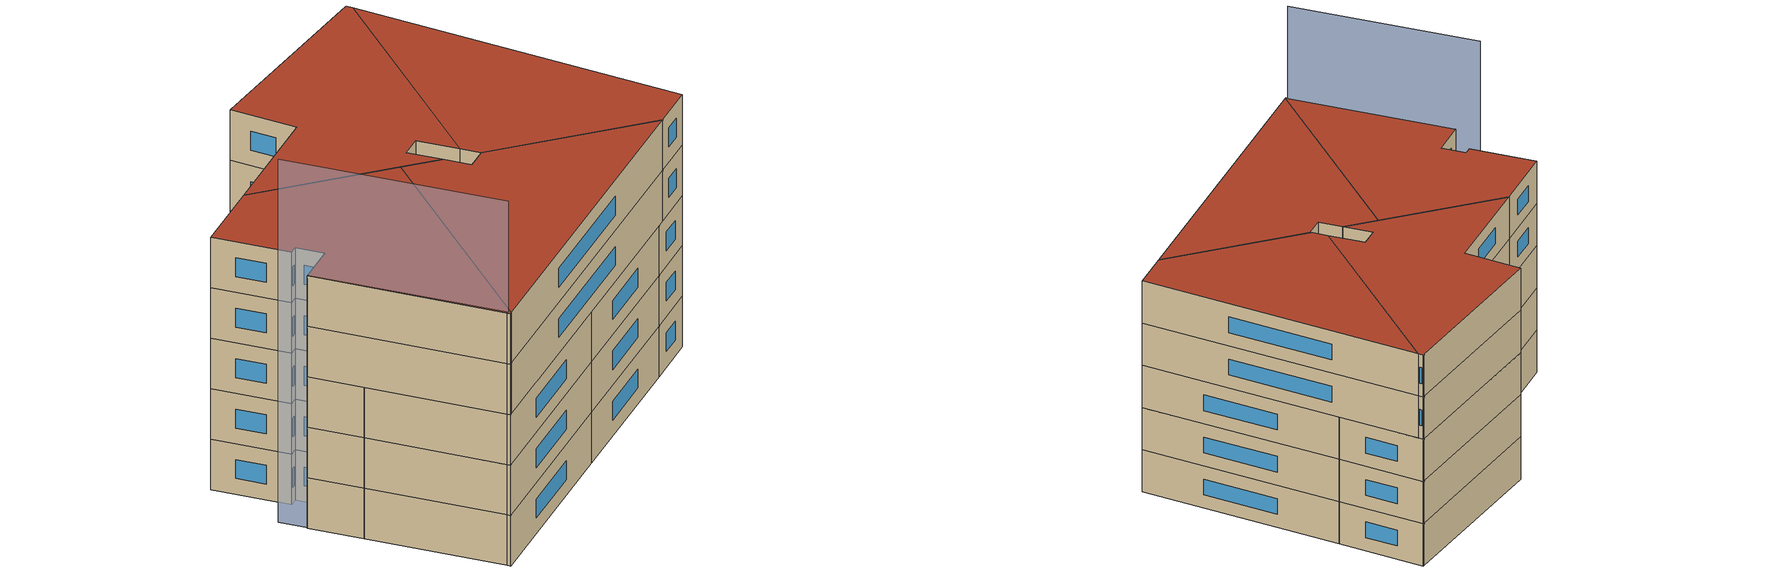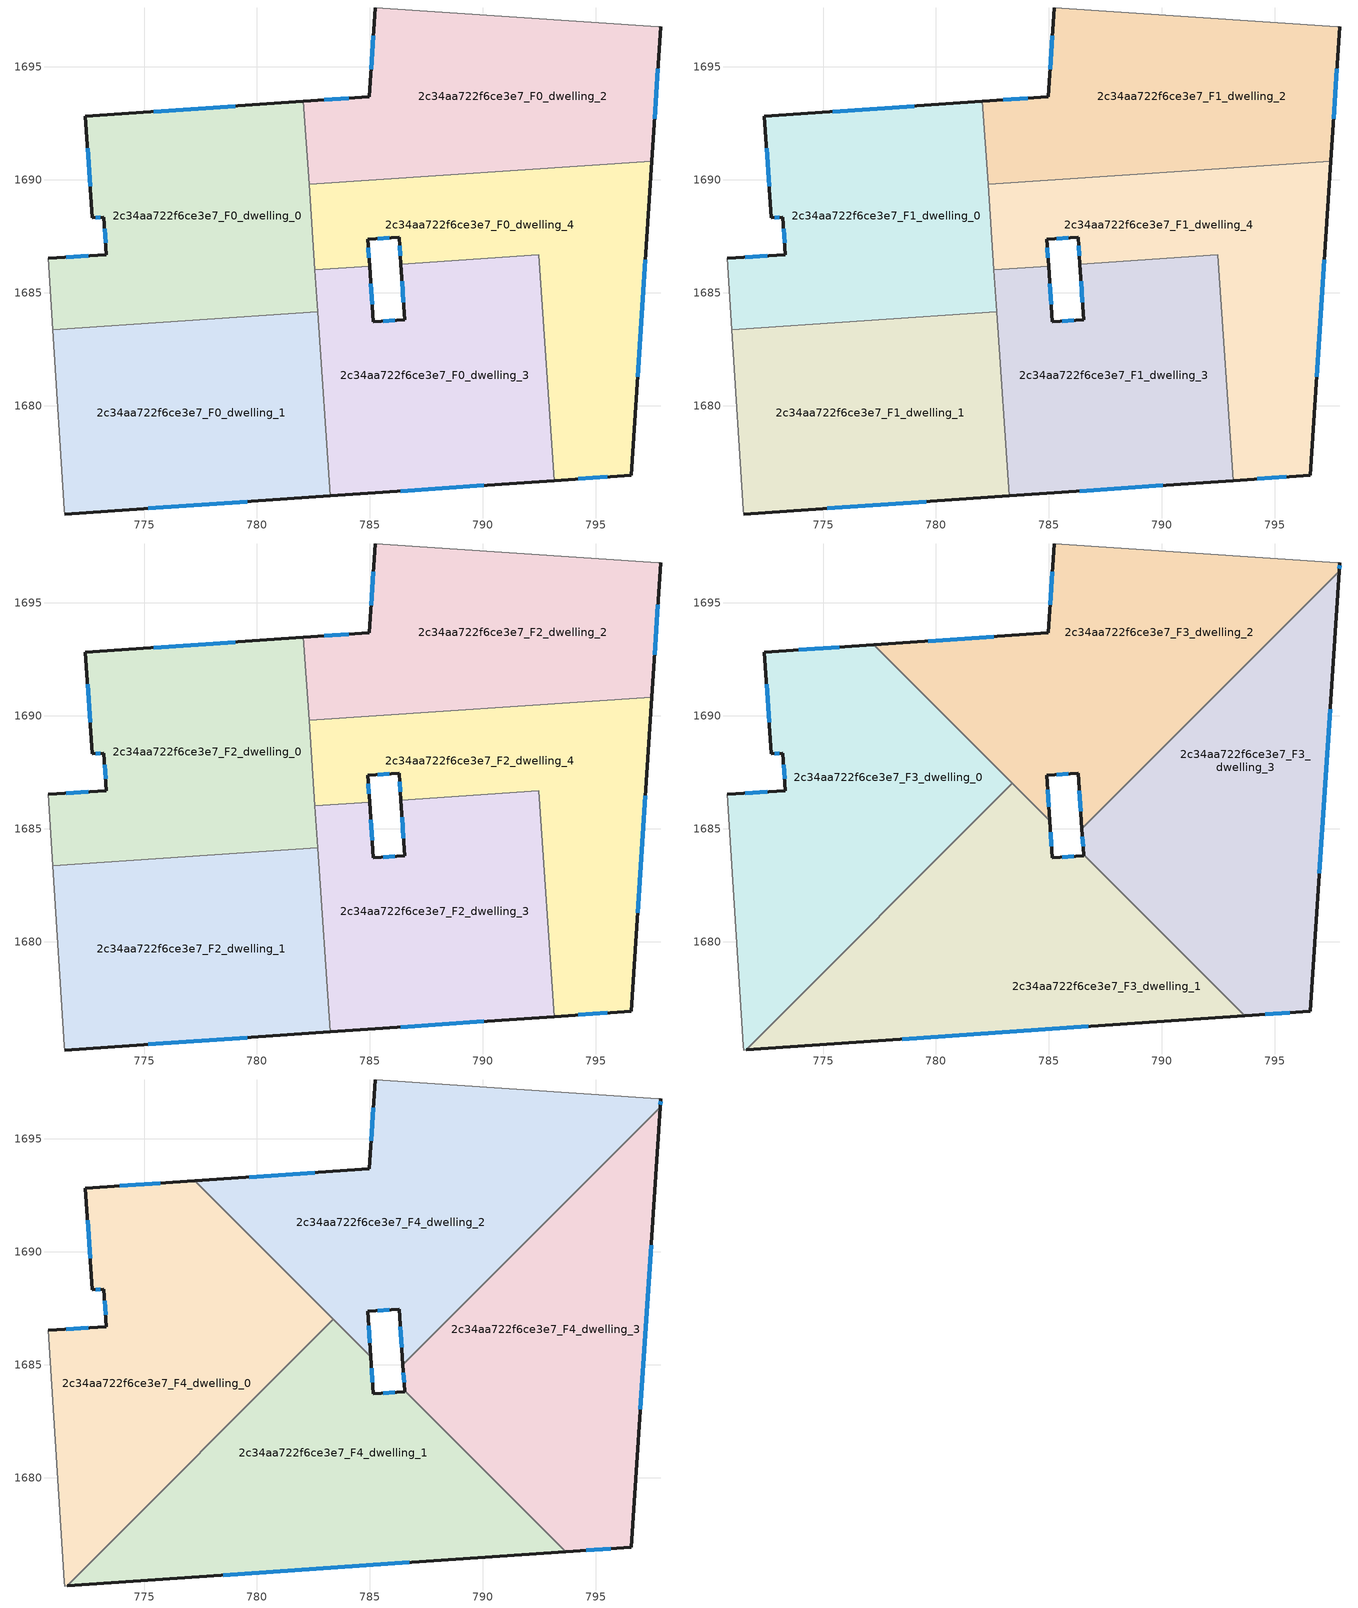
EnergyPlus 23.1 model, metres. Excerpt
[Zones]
2c34aa722f6ce3e7_F0_dwelling_0
 floor ground (EU_floor_Construction): 782.06,1693.47 782.69,1684.15 770.96,1683.35 770.76,1686.52 773.33,1686.69 773.22,1688.35 772.71,1688.31 772.4,1692.82 z0
 wall outside (EU_wall_Construction): 782.06,1693.47 772.4,1692.82 772.71,1688.31 773.22,1688.35 773.33,1686.69 770.76,1686.52 z0:3
 wall adiabatic (EU_wall_Construction): 770.76,1686.52 770.96,1683.35 z0:3
 wall to 2c34aa722f6ce3e7_F0_dwelling_1 (EU_wall_Construction): 770.96,1683.35 782.69,1684.15 z0:3
 wall to 2c34aa722f6ce3e7_F0_dwelling_4 (EU_wall_Construction): 782.57,1686.01 782.31,1689.8 z0:3
 wall to 2c34aa722f6ce3e7_F0_dwelling_2 (EU_wall_Construction): 782.31,1689.8 782.06,1693.47 z0:3
 wall to 2c34aa722f6ce3e7_F0_dwelling_3 (EU_wall_Construction): 782.69,1684.15 782.57,1686.01 z0:3
 window (EU_Window_Construction): 772.52,1686.64 771.57,1686.57 / 773.25,1687.83 773.29,1687.21 / 772.87,1688.32 773.06,1688.34 / 772.5,1691.4 772.61,1689.72 / 779.03,1693.27 775.43,1693.02 z0.94:2.06
2c34aa722f6ce3e7_F0_dwelling_1
 floor ground (EU_floor_Construction): 782.69,1684.15 783.25,1676.01 771.49,1675.21 771.47,1675.4 770.96,1683.35 z0
 wall outside (EU_wall_Construction): 771.49,1675.21 783.25,1676.01 z0:3
 wall adiabatic (EU_wall_Construction): 770.96,1683.35 771.47,1675.4 771.49,1675.21 z0:3
 wall to 2c34aa722f6ce3e7_F0_dwelling_3 (EU_wall_Construction): 783.25,1676.01 782.69,1684.15 z0:3
 window (EU_Window_Construction): 775.18,1675.46 779.56,1675.76 z0.94:2.06
2c34aa722f6ce3e7_F0_dwelling_2
 floor ground (EU_floor_Construction): 797.76,1696.78 797.87,1696.77 797.48,1690.83 782.31,1689.79 782.06,1693.47 784.98,1693.67 785.24,1697.61 z0
 wall outside (EU_wall_Construction): 785.24,1697.61 784.98,1693.67 782.06,1693.47 / 797.48,1690.83 797.87,1696.77 z0:3
 wall adiabatic (EU_wall_Construction): 797.87,1696.77 797.76,1696.78 785.24,1697.61 z0:3
 wall to 2c34aa722f6ce3e7_F0_dwelling_4 (EU_wall_Construction): 782.31,1689.79 797.48,1690.83 z0:3
 window (EU_Window_Construction): 784.06,1693.61 782.97,1693.54 / 785.16,1696.37 785.06,1694.91 / 797.61,1692.69 797.75,1694.91 z0.94:2.06
2c34aa722f6ce3e7_F0_dwelling_3
 floor ground (EU_floor_Construction): 792.47,1686.69 793.16,1676.68 783.25,1676.01 782.57,1686.01 784.98,1686.18 785.15,1683.72 786.54,1683.81 786.37,1686.27 z0
 wall outside (EU_wall_Construction): 786.37,1686.27 786.54,1683.81 785.15,1683.72 784.98,1686.18 / 783.25,1676.01 793.16,1676.68 z0:3
 wall to 2c34aa722f6ce3e7_F0_dwelling_4 (EU_wall_Construction): 784.98,1686.18 782.57,1686.01 / 793.16,1676.68 792.47,1686.69 786.37,1686.27 z0:3
 window (EU_Window_Construction): 785.1,1684.49 785.04,1685.41 / 786.1,1683.78 785.58,1683.75 / 786.42,1685.5 786.49,1684.58 / 786.36,1676.22 790.05,1676.47 z0.94:2.06
2c34aa722f6ce3e7_F0_dwelling_4
 floor ground (EU_floor_Construction): 797.48,1690.83 796.57,1676.92 793.16,1676.68 792.47,1686.69 786.37,1686.27 786.29,1687.46 784.91,1687.36 784.98,1686.18 782.57,1686.01 782.31,1689.79 z0
 wall outside (EU_wall_Construction): 784.98,1686.18 784.91,1687.36 786.29,1687.46 786.37,1686.27 / 793.16,1676.68 796.57,1676.92 797.48,1690.83 z0:3
 window (EU_Window_Construction): 786.32,1687.09 786.35,1686.64 / 785.34,1687.39 785.86,1687.43 / 784.96,1686.55 784.93,1686.99 / 796.85,1681.28 797.2,1686.47 / 794.22,1676.76 795.5,1676.84 z0.94:2.06
2c34aa722f6ce3e7_F1_dwelling_0
 floor to 2c34aa722f6ce3e7_F0_dwelling_0 (EU_floor_Construction): 782.06,1693.47 782.69,1684.15 770.96,1683.35 770.76,1686.52 773.33,1686.69 773.22,1688.35 772.71,1688.31 772.4,1692.82 z3
 wall outside (EU_wall_Construction): 782.06,1693.47 772.4,1692.82 772.71,1688.31 773.22,1688.35 773.33,1686.69 770.76,1686.52 z3:6
 wall adiabatic (EU_wall_Construction): 770.76,1686.52 770.96,1683.35 z3:6
 wall to 2c34aa722f6ce3e7_F1_dwelling_1 (EU_wall_Construction): 770.96,1683.35 782.69,1684.15 z3:6
 wall to 2c34aa722f6ce3e7_F1_dwelling_4 (EU_wall_Construction): 782.57,1686.01 782.31,1689.8 z3:6
 wall to 2c34aa722f6ce3e7_F1_dwelling_2 (EU_wall_Construction): 782.31,1689.8 782.06,1693.47 z3:6
 wall to 2c34aa722f6ce3e7_F1_dwelling_3 (EU_wall_Construction): 782.69,1684.15 782.57,1686.01 z3:6
 window (EU_Window_Construction): 772.52,1686.64 771.57,1686.57 / 773.25,1687.83 773.29,1687.21 / 772.87,1688.32 773.06,1688.34 / 772.5,1691.4 772.61,1689.72 / 779.03,1693.27 775.43,1693.02 z3.94:5.06
2c34aa722f6ce3e7_F1_dwelling_1
 floor to 2c34aa722f6ce3e7_F0_dwelling_1 (EU_floor_Construction): 782.69,1684.15 783.25,1676.01 771.49,1675.21 771.47,1675.4 770.96,1683.35 z3
 wall outside (EU_wall_Construction): 771.49,1675.21 783.25,1676.01 z3:6
 wall adiabatic (EU_wall_Construction): 770.96,1683.35 771.47,1675.4 771.49,1675.21 z3:6
 wall to 2c34aa722f6ce3e7_F1_dwelling_3 (EU_wall_Construction): 783.25,1676.01 782.69,1684.15 z3:6
 window (EU_Window_Construction): 775.18,1675.46 779.56,1675.76 z3.94:5.06
2c34aa722f6ce3e7_F1_dwelling_2
 floor to 2c34aa722f6ce3e7_F0_dwelling_2 (EU_floor_Construction): 797.76,1696.78 797.87,1696.77 797.48,1690.83 782.31,1689.79 782.06,1693.47 784.98,1693.67 785.24,1697.61 z3
 wall outside (EU_wall_Construction): 785.24,1697.61 784.98,1693.67 782.06,1693.47 / 797.48,1690.83 797.87,1696.77 z3:6
 wall adiabatic (EU_wall_Construction): 797.87,1696.77 797.76,1696.78 785.24,1697.61 z3:6
 wall to 2c34aa722f6ce3e7_F1_dwelling_4 (EU_wall_Construction): 782.31,1689.79 797.48,1690.83 z3:6
 window (EU_Window_Construction): 784.06,1693.61 782.97,1693.54 / 785.16,1696.37 785.06,1694.91 / 797.61,1692.69 797.75,1694.91 z3.94:5.06
2c34aa722f6ce3e7_F1_dwelling_3
 floor to 2c34aa722f6ce3e7_F0_dwelling_3 (EU_floor_Construction): 792.47,1686.69 793.16,1676.68 783.25,1676.01 782.57,1686.01 784.98,1686.18 785.15,1683.72 786.54,1683.81 786.37,1686.27 z3
 wall outside (EU_wall_Construction): 786.37,1686.27 786.54,1683.81 785.15,1683.72 784.98,1686.18 / 783.25,1676.01 793.16,1676.68 z3:6
 wall to 2c34aa722f6ce3e7_F1_dwelling_4 (EU_wall_Construction): 784.98,1686.18 782.57,1686.01 / 793.16,1676.68 792.47,1686.69 786.37,1686.27 z3:6
 window (EU_Window_Construction): 785.1,1684.49 785.04,1685.41 / 786.1,1683.78 785.58,1683.75 / 786.42,1685.5 786.49,1684.58 / 786.36,1676.22 790.05,1676.47 z3.94:5.06
2c34aa722f6ce3e7_F1_dwelling_4
 floor to 2c34aa722f6ce3e7_F0_dwelling_4 (EU_floor_Construction): 797.48,1690.83 796.57,1676.92 793.16,1676.68 792.47,1686.69 786.37,1686.27 786.29,1687.46 784.91,1687.36 784.98,1686.18 782.57,1686.01 782.31,1689.79 z3
 wall outside (EU_wall_Construction): 784.98,1686.18 784.91,1687.36 786.29,1687.46 786.37,1686.27 / 793.16,1676.68 796.57,1676.92 797.48,1690.83 z3:6
 window (EU_Window_Construction): 786.32,1687.09 786.35,1686.64 / 785.34,1687.39 785.86,1687.43 / 784.96,1686.55 784.93,1686.99 / 796.85,1681.28 797.2,1686.47 / 794.22,1676.76 795.5,1676.84 z3.94:5.06
2c34aa722f6ce3e7_F2_dwelling_0
 floor to 2c34aa722f6ce3e7_F1_dwelling_0 (EU_floor_Construction): 782.06,1693.47 782.69,1684.15 770.96,1683.35 770.76,1686.52 773.33,1686.69 773.22,1688.35 772.71,1688.31 772.4,1692.82 z6
 wall outside (EU_wall_Construction): 782.06,1693.47 772.4,1692.82 772.71,1688.31 773.22,1688.35 773.33,1686.69 770.76,1686.52 z6:9
 wall adiabatic (EU_wall_Construction): 770.76,1686.52 770.96,1683.35 z6:9
 wall to 2c34aa722f6ce3e7_F2_dwelling_1 (EU_wall_Construction): 770.96,1683.35 782.69,1684.15 z6:9
 wall to 2c34aa722f6ce3e7_F2_dwelling_4 (EU_wall_Construction): 782.57,1686.01 782.31,1689.8 z6:9
 wall to 2c34aa722f6ce3e7_F2_dwelling_2 (EU_wall_Construction): 782.31,1689.8 782.06,1693.47 z6:9
 wall to 2c34aa722f6ce3e7_F2_dwelling_3 (EU_wall_Construction): 782.69,1684.15 782.57,1686.01 z6:9
 window (EU_Window_Construction): 772.52,1686.64 771.57,1686.57 / 773.25,1687.83 773.29,1687.21 / 772.87,1688.32 773.06,1688.34 / 772.5,1691.4 772.61,1689.72 / 779.03,1693.27 775.43,1693.02 z6.94:8.06
2c34aa722f6ce3e7_F2_dwelling_1
 floor to 2c34aa722f6ce3e7_F1_dwelling_1 (EU_floor_Construction): 782.69,1684.15 783.25,1676.01 771.49,1675.21 771.47,1675.4 770.96,1683.35 z6
 wall outside (EU_wall_Construction): 771.49,1675.21 783.25,1676.01 z6:9
 wall adiabatic (EU_wall_Construction): 770.96,1683.35 771.47,1675.4 771.49,1675.21 z6:9
 wall to 2c34aa722f6ce3e7_F2_dwelling_3 (EU_wall_Construction): 783.25,1676.01 782.69,1684.15 z6:9
 window (EU_Window_Construction): 775.18,1675.46 779.56,1675.76 z6.94:8.06
2c34aa722f6ce3e7_F2_dwelling_2
 floor to 2c34aa722f6ce3e7_F1_dwelling_2 (EU_floor_Construction): 797.76,1696.78 797.87,1696.77 797.48,1690.83 782.31,1689.79 782.06,1693.47 784.98,1693.67 785.24,1697.61 z6
 wall outside (EU_wall_Construction): 785.24,1697.61 784.98,1693.67 782.06,1693.47 / 797.48,1690.83 797.87,1696.77 z6:9
 wall adiabatic (EU_wall_Construction): 797.87,1696.77 797.76,1696.78 785.24,1697.61 z6:9
 wall to 2c34aa722f6ce3e7_F2_dwelling_4 (EU_wall_Construction): 782.31,1689.79 797.48,1690.83 z6:9
 window (EU_Window_Construction): 784.06,1693.61 782.97,1693.54 / 785.16,1696.37 785.06,1694.91 / 797.61,1692.69 797.75,1694.91 z6.94:8.06
2c34aa722f6ce3e7_F2_dwelling_3
 floor to 2c34aa722f6ce3e7_F1_dwelling_3 (EU_floor_Construction): 792.47,1686.69 793.16,1676.68 783.25,1676.01 782.57,1686.01 784.98,1686.18 785.15,1683.72 786.54,1683.81 786.37,1686.27 z6
 wall outside (EU_wall_Construction): 786.37,1686.27 786.54,1683.81 785.15,1683.72 784.98,1686.18 / 783.25,1676.01 793.16,1676.68 z6:9
 wall to 2c34aa722f6ce3e7_F2_dwelling_4 (EU_wall_Construction): 784.98,1686.18 782.57,1686.01 / 793.16,1676.68 792.47,1686.69 786.37,1686.27 z6:9
 window (EU_Window_Construction): 785.1,1684.49 785.04,1685.41 / 786.1,1683.78 785.58,1683.75 / 786.42,1685.5 786.49,1684.58 / 786.36,1676.22 790.05,1676.47 z6.94:8.06
2c34aa722f6ce3e7_F2_dwelling_4
 floor to 2c34aa722f6ce3e7_F1_dwelling_4 (EU_floor_Construction): 797.48,1690.83 796.57,1676.92 793.16,1676.68 792.47,1686.69 786.37,1686.27 786.29,1687.46 784.91,1687.36 784.98,1686.18 782.57,1686.01 782.31,1689.79 z6
 wall outside (EU_wall_Construction): 784.98,1686.18 784.91,1687.36 786.29,1687.46 786.37,1686.27 / 793.16,1676.68 796.57,1676.92 797.48,1690.83 z6:9
 window (EU_Window_Construction): 786.32,1687.09 786.35,1686.64 / 785.34,1687.39 785.86,1687.43 / 784.96,1686.55 784.93,1686.99 / 796.85,1681.28 797.2,1686.47 / 794.22,1676.76 795.5,1676.84 z6.94:8.06
2c34aa722f6ce3e7_F3_dwelling_0
 floor to 2c34aa722f6ce3e7_F2_dwelling_0 (EU_floor_Construction): 782.43,1687.96 782.56,1686.18 780.38,1684 770.96,1683.35 770.76,1686.52 773.33,1686.69 773.22,1688.35 772.71,1688.31 772.4,1692.82 777.24,1693.14 z9
 floor to 2c34aa722f6ce3e7_F2_dwelling_1 (EU_floor_Construction): 780.38,1684 771.59,1675.21 771.49,1675.21 771.47,1675.4 770.96,1683.35 z9
 floor to 2c34aa722f6ce3e7_F2_dwelling_4 (EU_floor_Construction): 783.38,1687.01 782.56,1686.18 782.43,1687.96 z9
 wall outside (EU_wall_Construction): 777.24,1693.14 772.4,1692.82 772.71,1688.31 773.22,1688.35 773.33,1686.69 770.76,1686.52 z9:12
 wall to 2c34aa722f6ce3e7_F3_dwelling_1 (EU_wall_Construction): 771.59,1675.21 783.39,1687.01 z9:12
 wall adiabatic (EU_wall_Construction): 770.76,1686.52 771.47,1675.4 771.49,1675.21 771.59,1675.21 z9:12
 wall to 2c34aa722f6ce3e7_F3_dwelling_2 (EU_wall_Construction): 783.39,1687.01 777.24,1693.14 z9:12
 window (EU_Window_Construction): 772.52,1686.64 771.57,1686.57 / 773.25,1687.83 773.29,1687.21 / 772.87,1688.32 773.06,1688.34 / 772.5,1691.4 772.61,1689.72 / 775.73,1693.04 773.92,1692.92 z9.94:11.06
2c34aa722f6ce3e7_F3_dwelling_1
 floor to 2c34aa722f6ce3e7_F2_dwelling_1 (EU_floor_Construction): 782.69,1684.15 783.25,1676.01 771.59,1675.21 780.38,1684 z9
 floor to 2c34aa722f6ce3e7_F2_dwelling_3 (EU_floor_Construction): 786.53,1683.86 793.12,1677.28 793.16,1676.68 783.25,1676.01 782.57,1686.01 784.26,1686.13 785.04,1685.35 785.15,1683.72 786.54,1683.81 z9
 floor to 2c34aa722f6ce3e7_F2_dwelling_4 (EU_floor_Construction): 793.67,1676.72 793.16,1676.68 793.12,1677.28 z9; 784.26,1686.13 782.57,1686.01 782.56,1686.18 783.38,1687.01 z9
 floor to 2c34aa722f6ce3e7_F2_dwelling_0 (EU_floor_Construction): 782.56,1686.18 782.69,1684.15 780.38,1684 z9
 wall outside (EU_wall_Construction): 786.53,1683.86 786.54,1683.81 785.15,1683.72 785.04,1685.35 / 771.59,1675.21 793.67,1676.72 z9:12
 wall to 2c34aa722f6ce3e7_F3_dwelling_3 (EU_wall_Construction): 793.67,1676.72 786.53,1683.86 z9:12
 wall to 2c34aa722f6ce3e7_F3_dwelling_2 (EU_wall_Construction): 785.04,1685.35 783.39,1687.01 z9:12
 window (EU_Window_Construction): 786.1,1683.78 785.58,1683.75 / 778.51,1675.68 786.75,1676.25 / 785.11,1684.23 785.07,1684.84 z9.94:11.06
2c34aa722f6ce3e7_F3_dwelling_2
 floor to 2c34aa722f6ce3e7_F2_dwelling_2 (EU_floor_Construction): 797.76,1696.78 797.87,1696.77 797.85,1696.4 791.9,1690.45 782.31,1689.79 782.06,1693.47 784.98,1693.67 785.24,1697.61 z9
 floor to 2c34aa722f6ce3e7_F2_dwelling_0 (EU_floor_Construction): 782.06,1693.47 782.43,1687.96 777.24,1693.14 z9
 floor to 2c34aa722f6ce3e7_F2_dwelling_4 (EU_floor_Construction): 791.9,1690.45 787.82,1686.37 786.37,1686.27 786.29,1687.46 784.91,1687.36 784.98,1686.18 784.26,1686.13 782.43,1687.96 782.31,1689.8 z9
 floor to 2c34aa722f6ce3e7_F2_dwelling_3 (EU_floor_Construction): 787.82,1686.37 786.46,1685 786.37,1686.27 z9; 784.98,1686.18 785.04,1685.35 784.26,1686.13 z9
 wall outside (EU_wall_Construction): 785.04,1685.35 784.91,1687.36 786.29,1687.46 786.46,1685 / 784.98,1693.67 777.24,1693.14 / 785.24,1697.61 784.98,1693.68 / 797.85,1696.4 797.87,1696.77 z9:12
 wall adiabatic (EU_wall_Construction): 797.87,1696.77 797.76,1696.78 785.24,1697.61 z9:12
 wall to 2c34aa722f6ce3e7_F3_dwelling_3 (EU_wall_Construction): 786.46,1685 797.85,1696.4 z9:12
 window (EU_Window_Construction): 785,1685.98 784.95,1686.73 / 782.55,1693.51 779.67,1693.31 / 785.16,1696.38 785.06,1694.91 / 797.86,1696.52 797.87,1696.66 / 786.35,1686.69 786.41,1685.77 / 785.34,1687.39 785.86,1687.43 z9.94:11.06
2c34aa722f6ce3e7_F3_dwelling_3
 floor to 2c34aa722f6ce3e7_F2_dwelling_3 (EU_floor_Construction): 792.47,1686.69 793.12,1677.28 786.53,1683.86 786.46,1685 787.82,1686.37 z9
 floor to 2c34aa722f6ce3e7_F2_dwelling_4 (EU_floor_Construction): 797.48,1690.83 796.57,1676.92 793.67,1676.72 793.12,1677.28 792.47,1686.69 787.82,1686.37 791.9,1690.45 z9
 floor to 2c34aa722f6ce3e7_F2_dwelling_2 (EU_floor_Construction): 797.85,1696.4 797.48,1690.83 791.9,1690.45 z9
 wall outside (EU_wall_Construction): 793.67,1676.72 796.57,1676.92 797.85,1696.4 / 786.46,1685 786.53,1683.86 z9:12
 window (EU_Window_Construction): 796.97,1683.02 797.45,1690.29 / 794.58,1676.78 795.66,1676.85 / 786.48,1684.64 786.51,1684.22 z9.94:11.06
2c34aa722f6ce3e7_F4_dwelling_0
 floor to 2c34aa722f6ce3e7_F3_dwelling_0 (EU_floor_Construction): 783.39,1687.01 771.59,1675.21 771.49,1675.21 771.47,1675.4 770.76,1686.52 773.33,1686.69 773.22,1688.35 772.71,1688.31 772.4,1692.82 777.24,1693.14 z12
 wall outside (EU_wall_Construction): 777.24,1693.14 772.4,1692.82 772.71,1688.31 773.22,1688.35 773.33,1686.69 770.76,1686.52 z12:15
 wall to 2c34aa722f6ce3e7_F4_dwelling_1 (EU_wall_Construction): 771.59,1675.21 783.39,1687.01 z12:15
 wall adiabatic (EU_wall_Construction): 770.76,1686.52 771.47,1675.4 771.49,1675.21 771.59,1675.21 z12:15
 wall to 2c34aa722f6ce3e7_F4_dwelling_2 (EU_wall_Construction): 783.39,1687.01 777.24,1693.14 z12:15
 window (EU_Window_Construction): 772.52,1686.64 771.57,1686.57 / 773.25,1687.83 773.29,1687.21 / 772.87,1688.32 773.06,1688.34 / 772.5,1691.4 772.61,1689.72 / 775.73,1693.04 773.92,1692.92 z12.94:14.06
 roof outside (EU_roof_Construction): 771.59,1675.21 783.39,1687.01 777.24,1693.14 772.4,1692.82 772.71,1688.31 773.22,1688.35 773.33,1686.69 770.76,1686.52 771.47,1675.4 771.49,1675.21 z15
2c34aa722f6ce3e7_F4_dwelling_1
 floor to 2c34aa722f6ce3e7_F3_dwelling_1 (EU_floor_Construction): 786.53,1683.86 793.67,1676.72 771.59,1675.21 783.39,1687.01 785.04,1685.35 785.15,1683.72 786.54,1683.81 z12
 wall outside (EU_wall_Construction): 786.53,1683.86 786.54,1683.81 785.15,1683.72 785.04,1685.35 / 771.59,1675.21 793.67,1676.72 z12:15
 wall to 2c34aa722f6ce3e7_F4_dwelling_3 (EU_wall_Construction): 793.67,1676.72 786.53,1683.86 z12:15
 wall to 2c34aa722f6ce3e7_F4_dwelling_2 (EU_wall_Construction): 785.04,1685.35 783.39,1687.01 z12:15
 window (EU_Window_Construction): 786.1,1683.78 785.58,1683.75 / 778.51,1675.68 786.75,1676.25 / 785.11,1684.23 785.07,1684.84 z12.94:14.06
 roof outside (EU_roof_Construction): 793.67,1676.72 786.53,1683.86 786.54,1683.81 785.15,1683.72 785.04,1685.35 783.39,1687.01 771.59,1675.21 z15
2c34aa722f6ce3e7_F4_dwelling_2
 floor to 2c34aa722f6ce3e7_F3_dwelling_2 (EU_floor_Construction): 797.76,1696.78 797.87,1696.77 797.85,1696.4 786.46,1685 786.29,1687.46 784.91,1687.36 785.04,1685.35 777.24,1693.14 784.98,1693.67 785.24,1697.61 z12
 wall outside (EU_wall_Construction): 785.04,1685.35 784.91,1687.36 786.29,1687.46 786.46,1685 / 784.98,1693.67 777.24,1693.14 / 785.24,1697.61 784.98,1693.68 / 797.85,1696.4 797.87,1696.77 z12:15
 wall adiabatic (EU_wall_Construction): 797.87,1696.77 797.76,1696.78 785.24,1697.61 z12:15
 wall to 2c34aa722f6ce3e7_F4_dwelling_3 (EU_wall_Construction): 786.46,1685 797.85,1696.4 z12:15
 window (EU_Window_Construction): 785,1685.98 784.95,1686.73 / 782.55,1693.51 779.67,1693.31 / 785.16,1696.38 785.06,1694.91 / 797.86,1696.52 797.87,1696.66 / 786.35,1686.69 786.41,1685.77 / 785.34,1687.39 785.86,1687.43 z12.94:14.06
 roof outside (EU_roof_Construction): 797.85,1696.4 797.87,1696.77 797.76,1696.78 785.24,1697.61 784.98,1693.68 777.24,1693.14 785.04,1685.35 784.91,1687.36 786.29,1687.46 786.46,1685 z15
2c34aa722f6ce3e7_F4_dwelling_3
 floor to 2c34aa722f6ce3e7_F3_dwelling_3 (EU_floor_Construction): 797.85,1696.4 796.57,1676.92 793.67,1676.72 786.53,1683.86 786.46,1685 z12
 wall outside (EU_wall_Construction): 793.67,1676.72 796.57,1676.92 797.85,1696.4 / 786.46,1685 786.53,1683.86 z12:15
 window (EU_Window_Construction): 796.97,1683.02 797.45,1690.29 / 794.58,1676.78 795.66,1676.85 / 786.48,1684.64 786.51,1684.22 z12.94:14.06
 roof outside (EU_roof_Construction): 796.57,1676.92 797.85,1696.4 786.46,1685 786.53,1683.86 793.67,1676.72 z15
shading: 770.67,1688.15 771.59,1675.4 z0:21.6
[Building]
EU S2 Campaign: North Axis=0; Terrain=City; Solar Distribution=FullExterior
[Site:Location]
Vienna: Latitude=48; Longitude=16.5; Time Zone=1; Elevation=183
[SizingPeriod:WeatherFileDays]
AnnualSizingPeriod: Begin Month=1; Begin Day of Month=1; End Month=12; End Day of Month=31; Day of Week for Start Day=Monday; Use Weather File Daylight Saving Period=No; Use Weather File Rain and Snow Indicators=No
[MATERIAL]
EU_InternalMass_Material: Roughness=MediumRough; Thickness=0.1; Conductivity=1; Density=1800; Specific Heat=900; Thermal Absorptance=0.9; Solar Absorptance=0.7; Visible Absorptance=0.7
[MATERIAL:NOMASS] Roughness=MediumRough; Thermal Absorptance=0.9; Solar Absorptance=0.7; Visible Absorptance=0.7
Name | Thermal Resistance
EU_wall_NoMass | 0.914258
EU_roof_NoMass | 0.954009
EU_floor_NoMass | 1.09711
[WINDOWMATERIAL:SIMPLEGLAZINGSYSTEM]
EU_Window_SimpleGlazing: UFactor=2.09642; Solar Heat Gain Coefficient=0.65; Visible Transmittance=0.65
[CONSTRUCTION]
EU_wall_Construction: EU_wall_NoMass
EU_roof_Construction: EU_roof_NoMass
EU_floor_Construction: EU_floor_NoMass
EU_Window_Construction: EU_Window_SimpleGlazing
EU_InternalMass_Construction: EU_InternalMass_Material
[ZONE] Type=1; Multiplier=1; Ceiling Height=autocalculate; Floor Area=autocalculate; Part of Total Floor Area=Yes
Name | Volume
2c34aa722f6ce3e7_F0_dwelling_0; 2c34aa722f6ce3e7_F1_dwelling_0; 2c34aa722f6ce3e7_F2_dwelling_0 | 288.385
2c34aa722f6ce3e7_F3_dwelling_0; 2c34aa722f6ce3e7_F4_dwelling_0 | 360.461
2c34aa722f6ce3e7_F0_dwelling_1; 2c34aa722f6ce3e7_F1_dwelling_1; 2c34aa722f6ce3e7_F2_dwelling_1 | 288.376
2c34aa722f6ce3e7_F3_dwelling_1; 2c34aa722f6ce3e7_F4_dwelling_1; 2c34aa722f6ce3e7_F3_dwelling_2; 2c34aa722f6ce3e7_F4_dwelling_2 | 360.448
2c34aa722f6ce3e7_F0_dwelling_2; 2c34aa722f6ce3e7_F1_dwelling_2; 2c34aa722f6ce3e7_F2_dwelling_2 | 288.357
2c34aa722f6ce3e7_F0_dwelling_3; 2c34aa722f6ce3e7_F1_dwelling_3; 2c34aa722f6ce3e7_F2_dwelling_3 | 288.371
2c34aa722f6ce3e7_F3_dwelling_3; 2c34aa722f6ce3e7_F4_dwelling_3 | 360.466
2c34aa722f6ce3e7_F0_dwelling_4; 2c34aa722f6ce3e7_F1_dwelling_4; 2c34aa722f6ce3e7_F2_dwelling_4 | 288.35
[INTERNALMASS] Construction=EU_InternalMass_Construction
Name | Zone or ZoneList | Surface Area
2c34aa722f6ce3e7_F0_dwelling_0_EU_InternalMass | 2c34aa722f6ce3e7_F0_dwelling_0 | 96.1273
2c34aa722f6ce3e7_F0_dwelling_1_EU_InternalMass | 2c34aa722f6ce3e7_F0_dwelling_1 | 96.1244
2c34aa722f6ce3e7_F0_dwelling_2_EU_InternalMass | 2c34aa722f6ce3e7_F0_dwelling_2 | 96.1221
2c34aa722f6ce3e7_F0_dwelling_3_EU_InternalMass | 2c34aa722f6ce3e7_F0_dwelling_3 | 96.1247
2c34aa722f6ce3e7_F0_dwelling_4_EU_InternalMass | 2c34aa722f6ce3e7_F0_dwelling_4 | 96.1167
2c34aa722f6ce3e7_F1_dwelling_0_EU_InternalMass | 2c34aa722f6ce3e7_F1_dwelling_0 | 96.1273
2c34aa722f6ce3e7_F1_dwelling_1_EU_InternalMass | 2c34aa722f6ce3e7_F1_dwelling_1 | 96.1244
2c34aa722f6ce3e7_F1_dwelling_2_EU_InternalMass | 2c34aa722f6ce3e7_F1_dwelling_2 | 96.1221
2c34aa722f6ce3e7_F1_dwelling_3_EU_InternalMass | 2c34aa722f6ce3e7_F1_dwelling_3 | 96.1247
2c34aa722f6ce3e7_F1_dwelling_4_EU_InternalMass | 2c34aa722f6ce3e7_F1_dwelling_4 | 96.1167
2c34aa722f6ce3e7_F2_dwelling_0_EU_InternalMass | 2c34aa722f6ce3e7_F2_dwelling_0 | 96.1273
2c34aa722f6ce3e7_F2_dwelling_1_EU_InternalMass | 2c34aa722f6ce3e7_F2_dwelling_1 | 96.1244
2c34aa722f6ce3e7_F2_dwelling_2_EU_InternalMass | 2c34aa722f6ce3e7_F2_dwelling_2 | 96.1221
2c34aa722f6ce3e7_F2_dwelling_3_EU_InternalMass | 2c34aa722f6ce3e7_F2_dwelling_3 | 96.1247
2c34aa722f6ce3e7_F2_dwelling_4_EU_InternalMass | 2c34aa722f6ce3e7_F2_dwelling_4 | 96.1167
2c34aa722f6ce3e7_F3_dwelling_0_EU_InternalMass | 2c34aa722f6ce3e7_F3_dwelling_0 | 120.154
2c34aa722f6ce3e7_F3_dwelling_1_EU_InternalMass | 2c34aa722f6ce3e7_F3_dwelling_1 | 120.148
2c34aa722f6ce3e7_F3_dwelling_2_EU_InternalMass | 2c34aa722f6ce3e7_F3_dwelling_2 | 120.15
2c34aa722f6ce3e7_F3_dwelling_3_EU_InternalMass | 2c34aa722f6ce3e7_F3_dwelling_3 | 120.158
2c34aa722f6ce3e7_F4_dwelling_0_EU_InternalMass | 2c34aa722f6ce3e7_F4_dwelling_0 | 120.154
2c34aa722f6ce3e7_F4_dwelling_1_EU_InternalMass | 2c34aa722f6ce3e7_F4_dwelling_1 | 120.148
2c34aa722f6ce3e7_F4_dwelling_2_EU_InternalMass | 2c34aa722f6ce3e7_F4_dwelling_2 | 120.15
2c34aa722f6ce3e7_F4_dwelling_3_EU_InternalMass | 2c34aa722f6ce3e7_F4_dwelling_3 | 120.158
[OTHEREQUIPMENT] Fuel Type=Electricity; Design Level Calculation Method=Watts/Area; Power per Zone Floor Area=1; Fraction Latent=0; Fraction Radiant=0; Fraction Lost=0; Carbon Dioxide Generation Rate=0; EndUse Subcategory=EU_Step8_InternalGains
Name | Zone or ZoneList or Space or SpaceList | Schedule
EU_Step8_InternalGain_2c34aa722f6ce3e7_F0_dwelling_0_f000 | 2c34aa722f6ce3e7_F0_dwelling_0 | EU_Step8_GainSchedule_2c34aa722f6ce3e7_F0_dwelling_0_f000
EU_Step8_InternalGain_2c34aa722f6ce3e7_F0_dwelling_1_f000 | 2c34aa722f6ce3e7_F0_dwelling_1 | EU_Step8_GainSchedule_2c34aa722f6ce3e7_F0_dwelling_1_f000
EU_Step8_InternalGain_2c34aa722f6ce3e7_F0_dwelling_2_f000 | 2c34aa722f6ce3e7_F0_dwelling_2 | EU_Step8_GainSchedule_2c34aa722f6ce3e7_F0_dwelling_2_f000
EU_Step8_InternalGain_2c34aa722f6ce3e7_F0_dwelling_3_f000 | 2c34aa722f6ce3e7_F0_dwelling_3 | EU_Step8_GainSchedule_2c34aa722f6ce3e7_F0_dwelling_3_f000
EU_Step8_InternalGain_2c34aa722f6ce3e7_F0_dwelling_4_f000 | 2c34aa722f6ce3e7_F0_dwelling_4 | EU_Step8_GainSchedule_2c34aa722f6ce3e7_F0_dwelling_4_f000
EU_Step8_InternalGain_2c34aa722f6ce3e7_F1_dwelling_0_f000 | 2c34aa722f6ce3e7_F1_dwelling_0 | EU_Step8_GainSchedule_2c34aa722f6ce3e7_F1_dwelling_0_f000
EU_Step8_InternalGain_2c34aa722f6ce3e7_F1_dwelling_1_f000 | 2c34aa722f6ce3e7_F1_dwelling_1 | EU_Step8_GainSchedule_2c34aa722f6ce3e7_F1_dwelling_1_f000
EU_Step8_InternalGain_2c34aa722f6ce3e7_F1_dwelling_2_f000 | 2c34aa722f6ce3e7_F1_dwelling_2 | EU_Step8_GainSchedule_2c34aa722f6ce3e7_F1_dwelling_2_f000
EU_Step8_InternalGain_2c34aa722f6ce3e7_F1_dwelling_3_f000 | 2c34aa722f6ce3e7_F1_dwelling_3 | EU_Step8_GainSchedule_2c34aa722f6ce3e7_F1_dwelling_3_f000
EU_Step8_InternalGain_2c34aa722f6ce3e7_F1_dwelling_4_f000 | 2c34aa722f6ce3e7_F1_dwelling_4 | EU_Step8_GainSchedule_2c34aa722f6ce3e7_F1_dwelling_4_f000
EU_Step8_InternalGain_2c34aa722f6ce3e7_F2_dwelling_0_f000 | 2c34aa722f6ce3e7_F2_dwelling_0 | EU_Step8_GainSchedule_2c34aa722f6ce3e7_F2_dwelling_0_f000
EU_Step8_InternalGain_2c34aa722f6ce3e7_F2_dwelling_1_f000 | 2c34aa722f6ce3e7_F2_dwelling_1 | EU_Step8_GainSchedule_2c34aa722f6ce3e7_F2_dwelling_1_f000
EU_Step8_InternalGain_2c34aa722f6ce3e7_F2_dwelling_2_f000 | 2c34aa722f6ce3e7_F2_dwelling_2 | EU_Step8_GainSchedule_2c34aa722f6ce3e7_F2_dwelling_2_f000
EU_Step8_InternalGain_2c34aa722f6ce3e7_F2_dwelling_3_f000 | 2c34aa722f6ce3e7_F2_dwelling_3 | EU_Step8_GainSchedule_2c34aa722f6ce3e7_F2_dwelling_3_f000
EU_Step8_InternalGain_2c34aa722f6ce3e7_F2_dwelling_4_f000 | 2c34aa722f6ce3e7_F2_dwelling_4 | EU_Step8_GainSchedule_2c34aa722f6ce3e7_F2_dwelling_4_f000
EU_Step8_InternalGain_2c34aa722f6ce3e7_F3_dwelling_0_f000 | 2c34aa722f6ce3e7_F3_dwelling_0 | EU_Step8_GainSchedule_2c34aa722f6ce3e7_F3_dwelling_0_f000
EU_Step8_InternalGain_2c34aa722f6ce3e7_F3_dwelling_1_f000 | 2c34aa722f6ce3e7_F3_dwelling_1 | EU_Step8_GainSchedule_2c34aa722f6ce3e7_F3_dwelling_1_f000
EU_Step8_InternalGain_2c34aa722f6ce3e7_F3_dwelling_2_f000 | 2c34aa722f6ce3e7_F3_dwelling_2 | EU_Step8_GainSchedule_2c34aa722f6ce3e7_F3_dwelling_2_f000
EU_Step8_InternalGain_2c34aa722f6ce3e7_F3_dwelling_3_f000 | 2c34aa722f6ce3e7_F3_dwelling_3 | EU_Step8_GainSchedule_2c34aa722f6ce3e7_F3_dwelling_3_f000
EU_Step8_InternalGain_2c34aa722f6ce3e7_F4_dwelling_0_f000 | 2c34aa722f6ce3e7_F4_dwelling_0 | EU_Step8_GainSchedule_2c34aa722f6ce3e7_F4_dwelling_0_f000
EU_Step8_InternalGain_2c34aa722f6ce3e7_F4_dwelling_1_f000 | 2c34aa722f6ce3e7_F4_dwelling_1 | EU_Step8_GainSchedule_2c34aa722f6ce3e7_F4_dwelling_1_f000
EU_Step8_InternalGain_2c34aa722f6ce3e7_F4_dwelling_2_f000 | 2c34aa722f6ce3e7_F4_dwelling_2 | EU_Step8_GainSchedule_2c34aa722f6ce3e7_F4_dwelling_2_f000
EU_Step8_InternalGain_2c34aa722f6ce3e7_F4_dwelling_3_f000 | 2c34aa722f6ce3e7_F4_dwelling_3 | EU_Step8_GainSchedule_2c34aa722f6ce3e7_F4_dwelling_3_f000
[ZONEVENTILATION:DESIGNFLOWRATE] Schedule=EU_AlwaysOn; Design Flow Rate Calculation Method=AirChanges/Hour; Air Changes per Hour=0.546891; Ventilation Type=Natural; Fan Pressure Rise=0; Fan Total Efficiency=1; Constant Term Coefficient=1; Temperature Term Coefficient=0; Velocity Term Coefficient=0; Velocity Squared Term Coefficient=0; Minimum Indoor Temperature=-100; Maximum Indoor Temperature=100; Delta Temperature=-100; Minimum Outdoor Temperature=-100; Maximum Outdoor Temperature=100; Maximum Wind Speed=40
Name | Zone or ZoneList or Space or SpaceList
EU_ConstantAir_2c34aa722f6ce3e7_F0_dwelling_0 | 2c34aa722f6ce3e7_F0_dwelling_0
EU_ConstantAir_2c34aa722f6ce3e7_F0_dwelling_1 | 2c34aa722f6ce3e7_F0_dwelling_1
EU_ConstantAir_2c34aa722f6ce3e7_F0_dwelling_2 | 2c34aa722f6ce3e7_F0_dwelling_2
EU_ConstantAir_2c34aa722f6ce3e7_F0_dwelling_3 | 2c34aa722f6ce3e7_F0_dwelling_3
EU_ConstantAir_2c34aa722f6ce3e7_F0_dwelling_4 | 2c34aa722f6ce3e7_F0_dwelling_4
EU_ConstantAir_2c34aa722f6ce3e7_F1_dwelling_0 | 2c34aa722f6ce3e7_F1_dwelling_0
EU_ConstantAir_2c34aa722f6ce3e7_F1_dwelling_1 | 2c34aa722f6ce3e7_F1_dwelling_1
EU_ConstantAir_2c34aa722f6ce3e7_F1_dwelling_2 | 2c34aa722f6ce3e7_F1_dwelling_2
EU_ConstantAir_2c34aa722f6ce3e7_F1_dwelling_3 | 2c34aa722f6ce3e7_F1_dwelling_3
EU_ConstantAir_2c34aa722f6ce3e7_F1_dwelling_4 | 2c34aa722f6ce3e7_F1_dwelling_4
EU_ConstantAir_2c34aa722f6ce3e7_F2_dwelling_0 | 2c34aa722f6ce3e7_F2_dwelling_0
EU_ConstantAir_2c34aa722f6ce3e7_F2_dwelling_1 | 2c34aa722f6ce3e7_F2_dwelling_1
EU_ConstantAir_2c34aa722f6ce3e7_F2_dwelling_2 | 2c34aa722f6ce3e7_F2_dwelling_2
EU_ConstantAir_2c34aa722f6ce3e7_F2_dwelling_3 | 2c34aa722f6ce3e7_F2_dwelling_3
EU_ConstantAir_2c34aa722f6ce3e7_F2_dwelling_4 | 2c34aa722f6ce3e7_F2_dwelling_4
EU_ConstantAir_2c34aa722f6ce3e7_F3_dwelling_0 | 2c34aa722f6ce3e7_F3_dwelling_0
EU_ConstantAir_2c34aa722f6ce3e7_F3_dwelling_1 | 2c34aa722f6ce3e7_F3_dwelling_1
EU_ConstantAir_2c34aa722f6ce3e7_F3_dwelling_2 | 2c34aa722f6ce3e7_F3_dwelling_2
EU_ConstantAir_2c34aa722f6ce3e7_F3_dwelling_3 | 2c34aa722f6ce3e7_F3_dwelling_3
EU_ConstantAir_2c34aa722f6ce3e7_F4_dwelling_0 | 2c34aa722f6ce3e7_F4_dwelling_0
EU_ConstantAir_2c34aa722f6ce3e7_F4_dwelling_1 | 2c34aa722f6ce3e7_F4_dwelling_1
EU_ConstantAir_2c34aa722f6ce3e7_F4_dwelling_2 | 2c34aa722f6ce3e7_F4_dwelling_2
EU_ConstantAir_2c34aa722f6ce3e7_F4_dwelling_3 | 2c34aa722f6ce3e7_F4_dwelling_3
[HVACTEMPLATE:THERMOSTAT] Constant Heating Setpoint=20; Constant Cooling Setpoint=50
EU_HeatOnly_2c34aa722f6ce3e7_F0_dwelling_0; EU_HeatOnly_2c34aa722f6ce3e7_F0_dwelling_1; EU_HeatOnly_2c34aa722f6ce3e7_F0_dwelling_2; EU_HeatOnly_2c34aa722f6ce3e7_F0_dwelling_3; EU_HeatOnly_2c34aa722f6ce3e7_F0_dwelling_4; EU_HeatOnly_2c34aa722f6ce3e7_F1_dwelling_0; EU_HeatOnly_2c34aa722f6ce3e7_F1_dwelling_1; EU_HeatOnly_2c34aa722f6ce3e7_F1_dwelling_2; EU_HeatOnly_2c34aa722f6ce3e7_F1_dwelling_3; EU_HeatOnly_2c34aa722f6ce3e7_F1_dwelling_4; EU_HeatOnly_2c34aa722f6ce3e7_F2_dwelling_0; EU_HeatOnly_2c34aa722f6ce3e7_F2_dwelling_1; EU_HeatOnly_2c34aa722f6ce3e7_F2_dwelling_2; EU_HeatOnly_2c34aa722f6ce3e7_F2_dwelling_3; EU_HeatOnly_2c34aa722f6ce3e7_F2_dwelling_4; EU_HeatOnly_2c34aa722f6ce3e7_F3_dwelling_0; EU_HeatOnly_2c34aa722f6ce3e7_F3_dwelling_1; EU_HeatOnly_2c34aa722f6ce3e7_F3_dwelling_2; EU_HeatOnly_2c34aa722f6ce3e7_F3_dwelling_3; EU_HeatOnly_2c34aa722f6ce3e7_F4_dwelling_0; EU_HeatOnly_2c34aa722f6ce3e7_F4_dwelling_1; EU_HeatOnly_2c34aa722f6ce3e7_F4_dwelling_2; EU_HeatOnly_2c34aa722f6ce3e7_F4_dwelling_3
[HVACTEMPLATE:ZONE:IDEALLOADSAIRSYSTEM] System Availability Schedule=EU_AlwaysOn; Maximum Heating Supply Air Temperature=50; Minimum Cooling Supply Air Temperature=13; Maximum Heating Supply Air Humidity Ratio=0.0156; Minimum Cooling Supply Air Humidity Ratio=0.0077; Heating Limit=NoLimit; Cooling Limit=NoLimit; Heating Availability Schedule=EU_AlwaysOn; Cooling Availability Schedule=EU_CoolingOff; Dehumidification Control Type=ConstantSensibleHeatRatio; Cooling Sensible Heat Ratio=0.7; Dehumidification Setpoint=60; Humidification Control Type=None; Humidification Setpoint=30; Outdoor Air Method=None; Outdoor Air Flow Rate per Person=0.00944; Outdoor Air Flow Rate per Zone Floor Area=0; Outdoor Air Flow Rate per Zone=0; Demand Controlled Ventilation Type=None; Outdoor Air Economizer Type=NoEconomizer; Heat Recovery Type=None; Sensible Heat Recovery Effectiveness=0.7; Latent Heat Recovery Effectiveness=0.65
Name | Template Thermostat
2c34aa722f6ce3e7_F0_dwelling_0 | EU_HeatOnly_2c34aa722f6ce3e7_F0_dwelling_0
2c34aa722f6ce3e7_F0_dwelling_1 | EU_HeatOnly_2c34aa722f6ce3e7_F0_dwelling_1
2c34aa722f6ce3e7_F0_dwelling_2 | EU_HeatOnly_2c34aa722f6ce3e7_F0_dwelling_2
2c34aa722f6ce3e7_F0_dwelling_3 | EU_HeatOnly_2c34aa722f6ce3e7_F0_dwelling_3
2c34aa722f6ce3e7_F0_dwelling_4 | EU_HeatOnly_2c34aa722f6ce3e7_F0_dwelling_4
2c34aa722f6ce3e7_F1_dwelling_0 | EU_HeatOnly_2c34aa722f6ce3e7_F1_dwelling_0
2c34aa722f6ce3e7_F1_dwelling_1 | EU_HeatOnly_2c34aa722f6ce3e7_F1_dwelling_1
2c34aa722f6ce3e7_F1_dwelling_2 | EU_HeatOnly_2c34aa722f6ce3e7_F1_dwelling_2
2c34aa722f6ce3e7_F1_dwelling_3 | EU_HeatOnly_2c34aa722f6ce3e7_F1_dwelling_3
2c34aa722f6ce3e7_F1_dwelling_4 | EU_HeatOnly_2c34aa722f6ce3e7_F1_dwelling_4
2c34aa722f6ce3e7_F2_dwelling_0 | EU_HeatOnly_2c34aa722f6ce3e7_F2_dwelling_0
2c34aa722f6ce3e7_F2_dwelling_1 | EU_HeatOnly_2c34aa722f6ce3e7_F2_dwelling_1
2c34aa722f6ce3e7_F2_dwelling_2 | EU_HeatOnly_2c34aa722f6ce3e7_F2_dwelling_2
2c34aa722f6ce3e7_F2_dwelling_3 | EU_HeatOnly_2c34aa722f6ce3e7_F2_dwelling_3
2c34aa722f6ce3e7_F2_dwelling_4 | EU_HeatOnly_2c34aa722f6ce3e7_F2_dwelling_4
2c34aa722f6ce3e7_F3_dwelling_0 | EU_HeatOnly_2c34aa722f6ce3e7_F3_dwelling_0
2c34aa722f6ce3e7_F3_dwelling_1 | EU_HeatOnly_2c34aa722f6ce3e7_F3_dwelling_1
2c34aa722f6ce3e7_F3_dwelling_2 | EU_HeatOnly_2c34aa722f6ce3e7_F3_dwelling_2
2c34aa722f6ce3e7_F3_dwelling_3 | EU_HeatOnly_2c34aa722f6ce3e7_F3_dwelling_3
2c34aa722f6ce3e7_F4_dwelling_0 | EU_HeatOnly_2c34aa722f6ce3e7_F4_dwelling_0
2c34aa722f6ce3e7_F4_dwelling_1 | EU_HeatOnly_2c34aa722f6ce3e7_F4_dwelling_1
2c34aa722f6ce3e7_F4_dwelling_2 | EU_HeatOnly_2c34aa722f6ce3e7_F4_dwelling_2
2c34aa722f6ce3e7_F4_dwelling_3 | EU_HeatOnly_2c34aa722f6ce3e7_F4_dwelling_3
[SIZING:ZONE] Zone Cooling Design Supply Air Temperature Input Method=SupplyAirTemperature; Zone Cooling Design Supply Air Temperature=13; Zone Heating Design Supply Air Temperature Input Method=SupplyAirTemperature; Zone Heating Design Supply Air Temperature=50; Zone Cooling Design Supply Air Humidity Ratio=0.008; Zone Heating Design Supply Air Humidity Ratio=0.008; Cooling Design Air Flow Method=DesignDay; Cooling Design Air Flow Rate=0; Cooling Minimum Air Flow per Zone Floor Area=0.000762; Cooling Minimum Air Flow=0; Cooling Minimum Air Flow Fraction=0.2; Heating Design Air Flow Method=DesignDay; Heating Design Air Flow Rate=0; Heating Maximum Air Flow per Zone Floor Area=0.002032; Heating Maximum Air Flow=0.141576; Heating Maximum Air Flow Fraction=0.3; Account for Dedicated Outdoor Air System=No; Dedicated Outdoor Air System Control Strategy=NeutralSupplyAir; Dedicated Outdoor Air Low Setpoint Temperature for Design=autosize; Dedicated Outdoor Air High Setpoint Temperature for Design=autosize; Zone Load Sizing Method=Sensible Load Only No Latent Load; Zone Latent Cooling Design Supply Air Humidity Ratio Input Method=HumidityRatioDifference; Zone Cooling Design Supply Air Humidity Ratio Difference=0.005; Zone Latent Heating Design Supply Air Humidity Ratio Input Method=HumidityRatioDifference; Zone Humidification Design Supply Air Humidity Ratio Difference=0.005
2c34aa722f6ce3e7_F0_dwelling_0; 2c34aa722f6ce3e7_F0_dwelling_1; 2c34aa722f6ce3e7_F0_dwelling_2; 2c34aa722f6ce3e7_F0_dwelling_3; 2c34aa722f6ce3e7_F0_dwelling_4; 2c34aa722f6ce3e7_F1_dwelling_0; 2c34aa722f6ce3e7_F1_dwelling_1; 2c34aa722f6ce3e7_F1_dwelling_2; 2c34aa722f6ce3e7_F1_dwelling_3; 2c34aa722f6ce3e7_F1_dwelling_4; 2c34aa722f6ce3e7_F2_dwelling_0; 2c34aa722f6ce3e7_F2_dwelling_1; 2c34aa722f6ce3e7_F2_dwelling_2; 2c34aa722f6ce3e7_F2_dwelling_3; 2c34aa722f6ce3e7_F2_dwelling_4; 2c34aa722f6ce3e7_F3_dwelling_0; 2c34aa722f6ce3e7_F3_dwelling_1; 2c34aa722f6ce3e7_F3_dwelling_2; 2c34aa722f6ce3e7_F3_dwelling_3; 2c34aa722f6ce3e7_F4_dwelling_0; 2c34aa722f6ce3e7_F4_dwelling_1; 2c34aa722f6ce3e7_F4_dwelling_2; 2c34aa722f6ce3e7_F4_dwelling_3
[SCHEDULE:CONSTANT]
Name | Hourly Value
EU_AlwaysOn | 1
EU_CoolingOff | 0
[SCHEDULE:FILE] Column Number=1; Rows to Skip at Top=0; Number of Hours of Data=8760; Column Separator=Comma; Interpolate to Timestep=No; Minutes per Item=60; Adjust Schedule for Daylight Savings=Yes
Name | File
EU_Step8_GainSchedule_2c34aa722f6ce3e7_F0_dwelling_0_f000 | ../../schedules/2c34aa722f6ce3e7/2c34aa722f6ce3e7_F0_dwelling_0_f000_gain.csv
EU_Step8_GainSchedule_2c34aa722f6ce3e7_F0_dwelling_1_f000 | ../../schedules/2c34aa722f6ce3e7/2c34aa722f6ce3e7_F0_dwelling_1_f000_gain.csv
EU_Step8_GainSchedule_2c34aa722f6ce3e7_F0_dwelling_2_f000 | ../../schedules/2c34aa722f6ce3e7/2c34aa722f6ce3e7_F0_dwelling_2_f000_gain.csv
EU_Step8_GainSchedule_2c34aa722f6ce3e7_F0_dwelling_3_f000 | ../../schedules/2c34aa722f6ce3e7/2c34aa722f6ce3e7_F0_dwelling_3_f000_gain.csv
EU_Step8_GainSchedule_2c34aa722f6ce3e7_F0_dwelling_4_f000 | ../../schedules/2c34aa722f6ce3e7/2c34aa722f6ce3e7_F0_dwelling_4_f000_gain.csv
EU_Step8_GainSchedule_2c34aa722f6ce3e7_F1_dwelling_0_f000 | ../../schedules/2c34aa722f6ce3e7/2c34aa722f6ce3e7_F1_dwelling_0_f000_gain.csv
EU_Step8_GainSchedule_2c34aa722f6ce3e7_F1_dwelling_1_f000 | ../../schedules/2c34aa722f6ce3e7/2c34aa722f6ce3e7_F1_dwelling_1_f000_gain.csv
EU_Step8_GainSchedule_2c34aa722f6ce3e7_F1_dwelling_2_f000 | ../../schedules/2c34aa722f6ce3e7/2c34aa722f6ce3e7_F1_dwelling_2_f000_gain.csv
EU_Step8_GainSchedule_2c34aa722f6ce3e7_F1_dwelling_3_f000 | ../../schedules/2c34aa722f6ce3e7/2c34aa722f6ce3e7_F1_dwelling_3_f000_gain.csv
EU_Step8_GainSchedule_2c34aa722f6ce3e7_F1_dwelling_4_f000 | ../../schedules/2c34aa722f6ce3e7/2c34aa722f6ce3e7_F1_dwelling_4_f000_gain.csv
EU_Step8_GainSchedule_2c34aa722f6ce3e7_F2_dwelling_0_f000 | ../../schedules/2c34aa722f6ce3e7/2c34aa722f6ce3e7_F2_dwelling_0_f000_gain.csv
EU_Step8_GainSchedule_2c34aa722f6ce3e7_F2_dwelling_1_f000 | ../../schedules/2c34aa722f6ce3e7/2c34aa722f6ce3e7_F2_dwelling_1_f000_gain.csv
EU_Step8_GainSchedule_2c34aa722f6ce3e7_F2_dwelling_2_f000 | ../../schedules/2c34aa722f6ce3e7/2c34aa722f6ce3e7_F2_dwelling_2_f000_gain.csv
EU_Step8_GainSchedule_2c34aa722f6ce3e7_F2_dwelling_3_f000 | ../../schedules/2c34aa722f6ce3e7/2c34aa722f6ce3e7_F2_dwelling_3_f000_gain.csv
EU_Step8_GainSchedule_2c34aa722f6ce3e7_F2_dwelling_4_f000 | ../../schedules/2c34aa722f6ce3e7/2c34aa722f6ce3e7_F2_dwelling_4_f000_gain.csv
EU_Step8_GainSchedule_2c34aa722f6ce3e7_F3_dwelling_0_f000 | ../../schedules/2c34aa722f6ce3e7/2c34aa722f6ce3e7_F3_dwelling_0_f000_gain.csv
EU_Step8_GainSchedule_2c34aa722f6ce3e7_F3_dwelling_1_f000 | ../../schedules/2c34aa722f6ce3e7/2c34aa722f6ce3e7_F3_dwelling_1_f000_gain.csv
EU_Step8_GainSchedule_2c34aa722f6ce3e7_F3_dwelling_2_f000 | ../../schedules/2c34aa722f6ce3e7/2c34aa722f6ce3e7_F3_dwelling_2_f000_gain.csv
EU_Step8_GainSchedule_2c34aa722f6ce3e7_F3_dwelling_3_f000 | ../../schedules/2c34aa722f6ce3e7/2c34aa722f6ce3e7_F3_dwelling_3_f000_gain.csv
EU_Step8_GainSchedule_2c34aa722f6ce3e7_F4_dwelling_0_f000 | ../../schedules/2c34aa722f6ce3e7/2c34aa722f6ce3e7_F4_dwelling_0_f000_gain.csv
EU_Step8_GainSchedule_2c34aa722f6ce3e7_F4_dwelling_1_f000 | ../../schedules/2c34aa722f6ce3e7/2c34aa722f6ce3e7_F4_dwelling_1_f000_gain.csv
EU_Step8_GainSchedule_2c34aa722f6ce3e7_F4_dwelling_2_f000 | ../../schedules/2c34aa722f6ce3e7/2c34aa722f6ce3e7_F4_dwelling_2_f000_gain.csv
EU_Step8_GainSchedule_2c34aa722f6ce3e7_F4_dwelling_3_f000 | ../../schedules/2c34aa722f6ce3e7/2c34aa722f6ce3e7_F4_dwelling_3_f000_gain.csv
